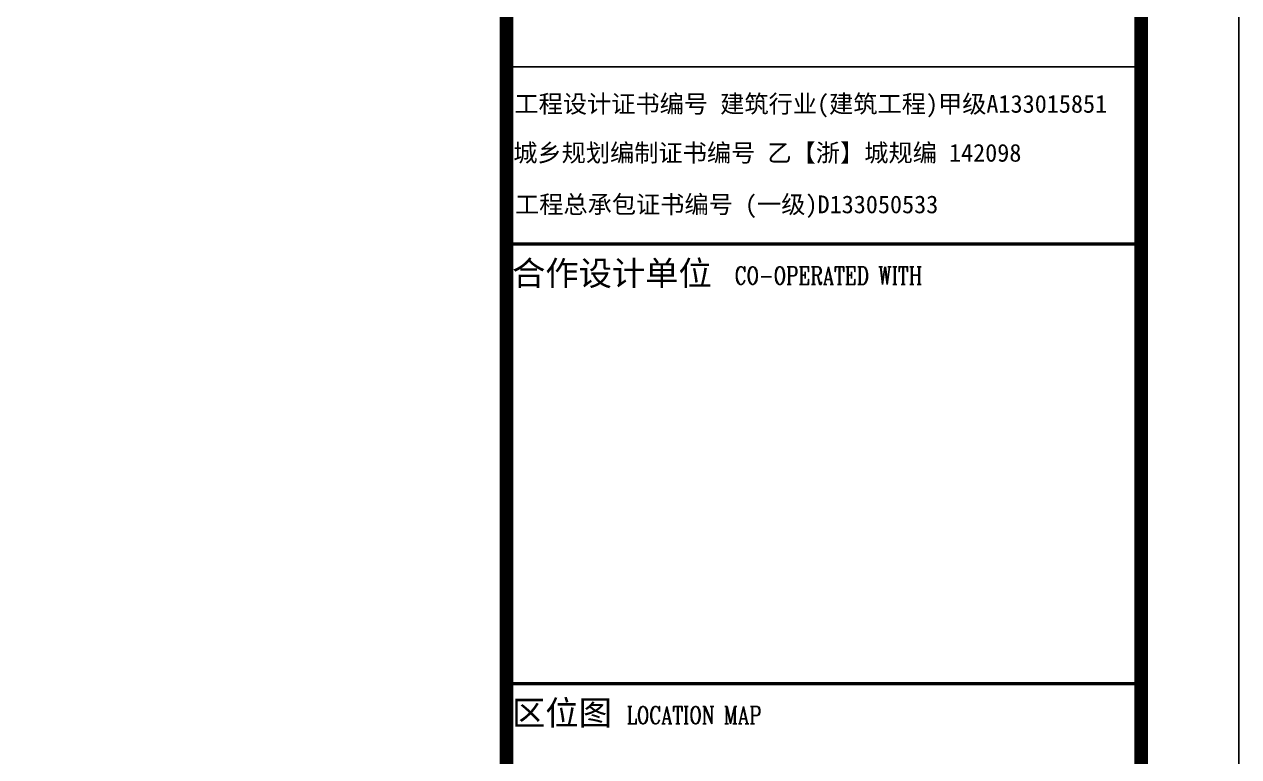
# Model space of a CAD drawing. Extents: x -138012 to 2129925, y -311560 to 0.
# Drawn here: x 792106 to 804545, y -151317 to -143819 of the extents above; entities that cross this region are included whole.
import ezdxf

# ---------------------------------------------------------------- set-up
doc = ezdxf.new("R2010")
doc.units = 0
doc.header["$LTSCALE"] = 1000
doc.header["$MEASUREMENT"] = 0
for name, color, linetype in [('PUB_TITLE', 4, 'CONTINUOUS'), ('TEXT', 7, 'CONTINUOUS'), ('图框', 4, 'CONTINUOUS')]:
    doc.layers.add(name, color=color, linetype=linetype)
doc.styles.add('iIcon2', font='')
doc.styles.add('MIMI-TKWZ', font='romanc.shx', dxfattribs={"width": 0.75, "oblique": 15, "bigfont": 'bigfont.shx'})
doc.styles.get('iIcon2').set_extended_font_data('SimSun')

# ---------------------------------------------------------------- blocks, each defined once
blk = doc.blocks.new('564563')
at = {"layer": '图框'}
blk.add_line((189566, -143127), (196066, -143127), dxfattribs=at)
at = {"layer": '图框', "const_width": 140}
blk.add_lwpolyline([(196067, -136041), (189567, -136041), (189567, -193441), (196067, -193441)], close=True, dxfattribs=at)
at = {"layer": '图框', "const_width": 35}
for points in [[(189567, -144941), (196067, -144941)], [(189567, -149441), (196067, -149441)]]:
    blk.add_lwpolyline(points, dxfattribs=at)
at = {"layer": '图框', "style": 'iIcon2'}
for s, height, p in [('工程设计证书编号 建筑行业(建筑工程)甲级A133015851', 181.8, (189648, -143597)), ('城乡规划编制证书编号 乙【浙】城规编 142098', 181.8, (189636, -144098)), ('工程总承包证书编号 (一级)D133050533', 181.8, (189654, -144626)), ('合作设计单位', 250, (189624, -145365)), ('区位图 ', 250, (189624, -149865))]:
    blk.add_text(s, height=height, dxfattribs=at).set_placement(p)
at = {"layer": '图框', "style": 'MIMI-TKWZ', "width": 0.75}
for s, p in [('CO-OPERATED WITH', (191904, -145354)), ('LOCATION MAP', (190798, -149854))]:
    blk.add_text(s, height=180, dxfattribs=at).set_placement(p)

msp = doc.modelspace()

# ---------------------------------------------------------------- linework, layer by layer
at = {"layer": 'PUB_TITLE'}
msp.add_lwpolyline([(678445.409, -195568.427), (804545.409, -195568.427), (804545.409, -136168.427), (678445.409, -136168.427)], close=True, dxfattribs=at)
at = {"layer": 'PUB_TITLE', "const_width": 100}
msp.add_lwpolyline([(680945.409, -194568.427), (803545.409, -194568.427), (803545.409, -137168.427), (680945.409, -137168.427)], close=True, dxfattribs=at)

# ---------------------------------------------------------------- block references
at = {"layer": 'TEXT'}
msp.add_blockref('564563', (607478.625, -1126.978), dxfattribs=at)

doc.saveas('drawing.dxf')
